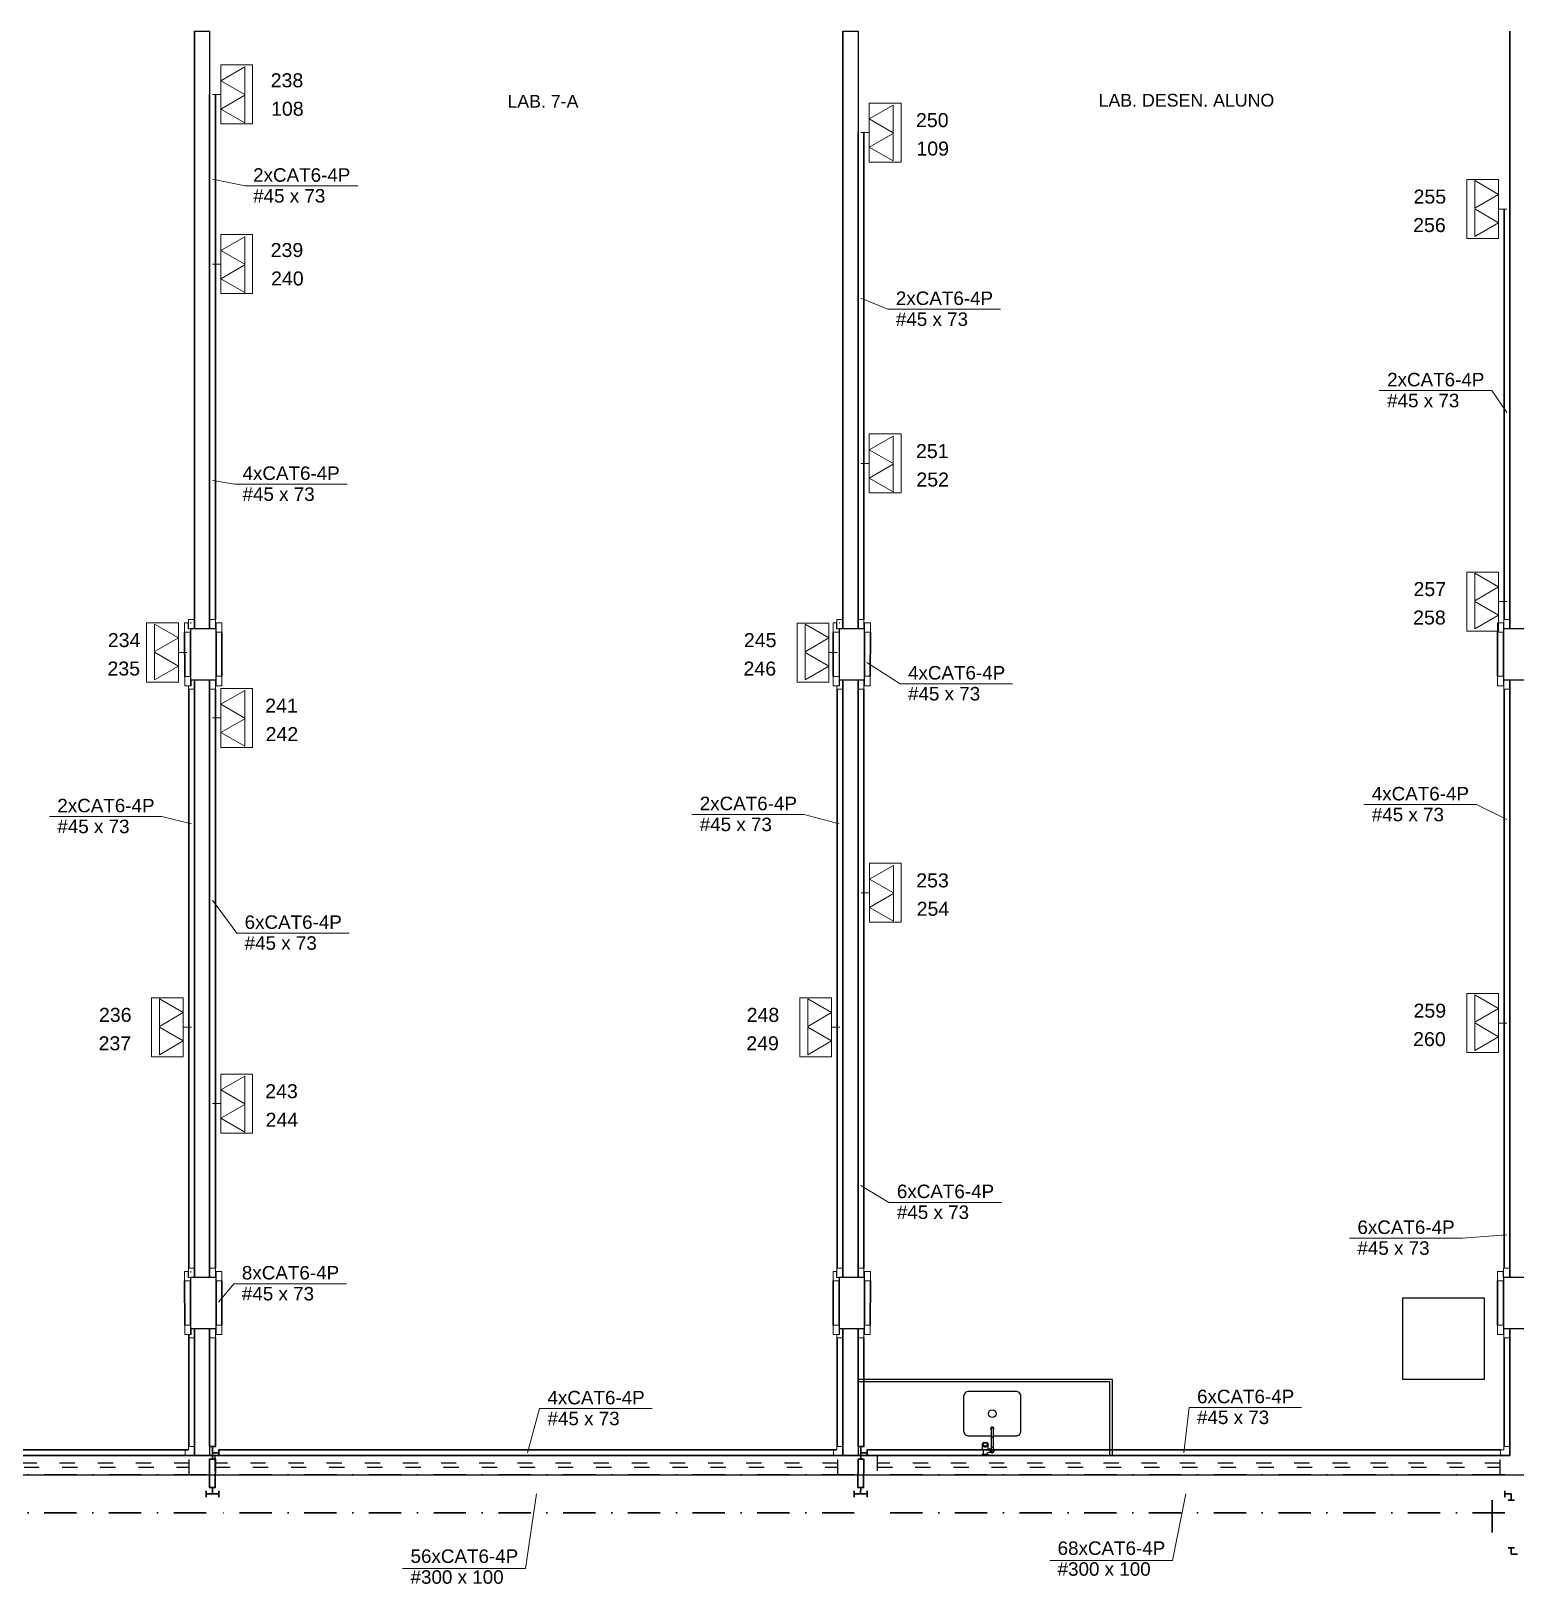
# Model space of a CAD drawing. Header units: millimetres. Extents: x 329 to 8779, y 382 to 3352.
# Drawn here: x 4126 to 5294, y 1446 to 2667 of the extents above; entities that cross this region are included whole.
import ezdxf

# ---------------------------------------------------------------- set-up
doc = ezdxf.new("R2010")
doc.units = ezdxf.units.MM
doc.linetypes.add('ACAD_ISO03W100', pattern=[30, 12, -18])
doc.linetypes.add('DASHDOT', pattern=[25.4, 12.7, -6.35, 0, -6.35])
doc.layers.add('ARQ', color=8, linetype='Continuous')
doc.layers.add('Estrutura nova', color=8, linetype='Continuous')
for name, color, linetype, lineweight in [('CE-Condutos', 6, 'Continuous', 30), ('CE-Textos fios', 7, 'Continuous', 20), ('CE-Textos pontos', 5, 'Continuous', 20), ('EL-Condutos', 4, 'Continuous', 30), ('M-Condutos', 6, 'Continuous', 30), ('M-Textos fios', 7, 'Continuous', 20), ('P-SIMBOL', 5, 'Continuous', 20)]:
    doc.layers.add(name, color=color, linetype=linetype, lineweight=lineweight)
doc.styles.add('Arial', font='Arial.ttf')

# ---------------------------------------------------------------- blocks, each defined once
blk = doc.blocks.new('PIA COZINHA - PLANTA')
at = {"color": 8}
blk.add_lwpolyline([(5.1, -3.4), (5.2, -3.9), (5.1, -3.4), (5.2, -2.3, -0.043066), (5.2, -2.1), (5.3, -2.2), (5.6, -2.4), (6, -2.4), (8.7, -2.4), (8.9, -2.4), (9.2, -2.3), (9.4, -2.2), (9.6, -2.1), (10, -1.7), (10.3, -1.1, -0.066486), (10.1, -0.1, -0.072728), (10.3, 1.1), (10, 1.7), (9.6, 2.1), (9.4, 2.2), (9.2, 2.3), (8.9, 2.4), (8.7, 2.4), (6, 2.4), (5.6, 2.4), (5.3, 2.2), (5.1, 2), (4.8, 1.7), (4.7, 1.6), (4, 1.6), (1.2, 1.6), (0.7, 2.5, 0.267949), (0.1, 2.8), (0, 2.8), (0, -2.8), (0.1, -2.8, 0.267949), (0.7, -2.5), (1.2, -1.6), (1.8, -1.6), (2.1, -1.7), (2.4, -1.9), (2.7, -2.2), (2.8, -2.5), (2.8, -3.4), (2.7, -4.1), (2.6, -4.7, 0.028355), (2.5, -4.8, 0.035151), (2.4, -5.1, 0.071172), (2.3, -5.5, 0.084322), (2.4, -6, 0.107748), (2.8, -6.6, 0.190903), (3.9, -7.1, 0.013013), (4, -7.1, 0.185749), (5.1, -6.7, 0.064487), (5.3, -6.4), (15.5, -6.4), (15.5, -24, 0.414214), (19.5, -28), (46.5, -28, 0.414214), (50.5, -24), (50.5, 13, 0.414214), (46.5, 17), (19.5, 17, 0.414214), (15.5, 13), (15.5, -4.6), (5.4, -4.6), (5.3, -4.3), (5.2, -3.9)], format="xyb", close=True, dxfattribs=at)
for points in [[(0.1, -2.8), (0.1, 2.8)], [(0.7, -2.5), (0.7, 2.5)], [(1.2, 1.6), (1.2, -1.6)], [(5.2, -2.1), (5.1, -2), (4.8, -1.7), (4.6, -1.3), (4.4, -0.9), (4.3, -0.5), (4.3, 0), (4.3, 0.5), (4.4, 0.9), (4.6, 1.3), (4.7, 1.6)], [(8.7, 2.4), (8.3, 2.4), (8, 2.2), (7.7, 2), (7.5, 1.7), (7.3, 1.3), (7.1, 0.9), (7, 0.5), (7, 0), (7, -0.5), (7.1, -0.9), (7.3, -1.3), (7.5, -1.7), (7.7, -2), (8, -2.2), (8.3, -2.4), (8.7, -2.4)], [(10.2, 1.2), (10.2, 1.1), (10, 1.6), (9.6, 2), (9.4, 2.1), (9.2, 2.2), (9, 2.3), (8.8, 2.3)], [(4.5, -4.6), (4.3, -4.6)], [(5.1, -4.6), (4.5, -4.6)], [(5.1, -4.6), (5.4, -4.6)], [(5.3, -6.4), (5.1, -6.4)], [(10.2, -1.2), (10.2, -1.1), (10, -1.6), (9.6, -2), (9.4, -2.1), (9.2, -2.2), (9, -2.3), (8.8, -2.3)], [(21, -4.6), (15.5, -4.6)]]:
    blk.add_lwpolyline(points, dxfattribs=at)
at = {"color": 8, "ltscale": 0.008839}
for points in [[(8.9, 1.7), (8.8, 1.7)], [(8.9, -1.7), (8.8, -1.7)]]:
    blk.add_lwpolyline(points, dxfattribs=at)
at = {"color": 8}
for points in [[(2.9, -4.6, 0.161256), (2.5, -5.4)], [(2.5, -5.6, 0.161254), (2.9, -6.4)], [(2.6, -4.7, -0.073207), (2.9, -4.3, -0.097022), (3.4, -4, -0.071885), (3.9, -3.9, -0.24573), (5.3, -4.5)], [(4.5, -4.6, 1.037928), (3.5, -6.4, 0.2753), (4.5, -6.4)], [(5.1, -4.6, 0.431253), (3, -4.4)], [(4, -4.6, 1.000001), (4, -6.4, 0.095248), (4.3, -6.4)], [(3, -6.6, 0.161253), (3.9, -6.9)], [(4.3, -4.6, 0.095245), (4, -4.6)], [(4.1, -6.9, 0.161253), (4.9, -6.6)]]:
    blk.add_lwpolyline(points, format="xyb", dxfattribs=at)
at = {"color": 8, "ltscale": 0.026137}
for points in [[(2.5, -5.6), (2.5, -5.4)], [(4.1, -6.9), (3.9, -6.9)]]:
    blk.add_lwpolyline(points, dxfattribs=at)
at = {"color": 8, "ltscale": 0.02613}
blk.add_lwpolyline([(3, -4.4), (2.9, -4.6)], dxfattribs=at)
at = {"color": 8, "ltscale": 0.026143}
for points in [[(3, -6.6), (2.9, -6.4)], [(5, -6.4), (4.9, -6.6)]]:
    blk.add_lwpolyline(points, dxfattribs=at)
at = {"color": 8, "ltscale": 0.005875}
for points in [[(4, -4.6), (4, -4.6), (4.3, -4.6)], [(4, -6.4), (4, -6.4), (4.5, -6.4)]]:
    blk.add_lwpolyline(points, dxfattribs=at)
at = {"color": 8, "ltscale": 0.011358}
blk.add_lwpolyline([(5, -6.4), (5.1, -6.4), (4.5, -6.4)], dxfattribs=at)
at = {"color": 8, "ltscale": 0.420988}
blk.add_lwpolyline([(15.5, -6.4), (21, -6.4)], dxfattribs=at)
at = {"color": 8, "ltscale": 0.020996}
for points in [[(21, -4.3), (21.4, -4.3)], [(21, -6.7), (21.4, -6.7)]]:
    blk.add_lwpolyline(points, dxfattribs=at)
at = {"color": 8}
blk.add_circle((33, -5.5), 3, dxfattribs=at)
for centre, major_axis, ratio, start_param, end_param in [((8.8, 0), (-0.02, 2.36), 0.711391, 1.117604, 1.55781), ((8.8, 0), (0.02, 2.36), 0.711391, 1.583783, 2.023988), ((8.8, 0), (0.01, 2.33), 0.707109, 0.561353, 1.130206), ((8.8, 0), (0, 1.67), 0.707107, 6.283156, 8.924778), ((8.9, 0), (0, 1.67), 0.707107, 6.283156, 8.924778), ((8.8, 0), (-0.02, 2.37), 0.703277, 6.27776, 6.832248), ((8.9, 0), (0, 1.67), 0.707107, 3.141564, 6.283156), ((12.1, 0), (0.04, 2.98), 0.678756, 1.202074, 1.590409), ((12.1, 0), (-0.04, 2.98), 0.678756, 1.551183, 1.939519), ((4, -5.5), (0, -0.874), 0.99998, 3.141593, 6.283185), ((7.3, -5.5), (0, 0.874), 0.673769, 0, 3.141593), ((8.8, 0), (-0.01, 2.33), 0.707109, 2.011386, 2.58024), ((8.8, 0), (0.02, 2.37), 0.703277, 2.59253, 3.147018), ((8.8, 0), (0, 1.67), 0.707107, 2.641593, 3.141564), ((8.9, 0), (0, 1.67), 0.707107, 2.641593, 3.141564), ((15.2, -5.5), (0, 0.874), 0.673769, 6.283185, 9.424778), ((21, -5.5), (0, -1.16), 0.996283, 3.141564, 3.860408), ((21, -5.5), (0, -1.16), 0.996283, 5.56437, 6.283156), ((21, -5.5), (0, -1.16), 0.996283, 2.641593, 3.141564), ((21, -5.5), (0, -1.16), 0.996283, 6.283156, 8.924778), ((21, -5.5), (-0.562, 0.678), 0.980078, 2.439372, 5.620463), ((21.4, -5.5), (0, -1.16), 0.996283, 2.641593, 3.141564), ((21.4, -5.5), (0, -1.16), 0.996283, 6.283156, 8.924778)]:
    blk.add_ellipse(centre, major_axis=major_axis, ratio=ratio, start_param=start_param, end_param=end_param, dxfattribs=at)
blk = doc.blocks.new('A$C3DCF3803')
at = {"layer": 'EL-Condutos', "linetype": 'Continuous'}
for p, q in [((0, 4.6), (-0.4, 4.6)), ((0, 0.1), (-0.4, 0.1)), ((-0.4, -40.1), (0, -40.1)), ((-0.4, -44.6), (0, -44.6))]:
    blk.add_line(p, q, dxfattribs=at)
at = {"layer": 'EL-Condutos', "color": 6, "linetype": 'Continuous'}
for points in [[(0.1, -2.6), (0, -37.3)], [(4.7, -2.6), (4.6, -37.3)]]:
    blk.add_lwpolyline(points, dxfattribs=at)
at = {"layer": 'P-SIMBOL'}
for points in [[(-0.4, 0), (-0.4, 4.7), (-0.4, 7.4), (-5, 7.4), (-5, 0), (0, 0), (0, 4.7)], [(0, -2.6), (4.7, -2.6), (4.7, 4.7), (-0.4, 4.7)], [(0, 0), (0, -2.6)], [(-0.4, -47.3), (-5, -47.3), (-5, -40), (0, -40)], [(0, -44.7), (0, -40), (0, -37.3), (4.6, -37.3), (4.6, -44.7), (-0.4, -44.7), (-0.4, -40)], [(-0.4, -44.7), (-0.4, -47.3)]]:
    blk.add_lwpolyline(points, dxfattribs=at)
blk = doc.blocks.new('A$C64DA74CF')
at = {"layer": 'EL-Condutos', "linetype": 'Continuous'}
for p, q in [((0, 4.6), (-0.4, 4.6)), ((0, 0.1), (-0.4, 0.1)), ((-0.4, -40.1), (0, -40.1)), ((-0.4, -44.6), (0, -44.6))]:
    blk.add_line(p, q, dxfattribs=at)
at = {"layer": 'EL-Condutos', "color": 6, "linetype": 'Continuous'}
for points in [[(0.1, -2.6), (0, -37.3)], [(4.7, -2.6), (4.6, -37.3)]]:
    blk.add_lwpolyline(points, dxfattribs=at)
at = {"layer": 'P-SIMBOL'}
for points in [[(-0.4, 0), (-0.4, 4.7), (-0.4, 7.4), (-5, 7.4), (-5, 0), (0, 0), (0, 4.7)], [(0, -2.6), (4.7, -2.6), (4.7, 4.7), (-0.4, 4.7)], [(0, 0), (0, -2.6)], [(-0.4, -47.3), (-5, -47.3), (-5, -40), (0, -40)], [(0, -44.7), (0, -40), (0, -37.3), (4.6, -37.3), (4.6, -44.7), (-0.4, -44.7), (-0.4, -40)], [(-0.4, -44.7), (-0.4, -47.3)]]:
    blk.add_lwpolyline(points, dxfattribs=at)
blk = doc.blocks.new('A$C482A75B9')
at = {"layer": 'EL-Condutos', "linetype": 'Continuous'}
for p, q in [((0, 4.6), (-0.4, 4.6)), ((0, 0.1), (-0.4, 0.1)), ((-0.4, -40.1), (0, -40.1)), ((-0.4, -44.6), (0, -44.6))]:
    blk.add_line(p, q, dxfattribs=at)
at = {"layer": 'EL-Condutos', "color": 6, "linetype": 'Continuous'}
for points in [[(0.1, -2.6), (0, -37.3)], [(4.7, -2.6), (4.6, -37.3)]]:
    blk.add_lwpolyline(points, dxfattribs=at)
at = {"layer": 'P-SIMBOL'}
for points in [[(-0.4, 0), (-0.4, 4.7), (-0.4, 7.4), (-5, 7.4), (-5, 0), (0, 0), (0, 4.7)], [(0, -2.6), (4.7, -2.6), (4.7, 4.7), (-0.4, 4.7)], [(0, 0), (0, -2.6)], [(-0.4, -47.3), (-5, -47.3), (-5, -40), (0, -40)], [(0, -44.7), (0, -40), (0, -37.3), (4.6, -37.3), (4.6, -44.7), (-0.4, -44.7), (-0.4, -40)], [(-0.4, -44.7), (-0.4, -47.3)]]:
    blk.add_lwpolyline(points, dxfattribs=at)
blk = doc.blocks.new('A$C727B4E28')
at = {"layer": 'EL-Condutos', "linetype": 'Continuous'}
for p, q in [((0, 4.6), (-0.4, 4.6)), ((0, 0.1), (-0.4, 0.1)), ((-0.4, -40.1), (0, -40.1)), ((-0.4, -44.6), (0, -44.6))]:
    blk.add_line(p, q, dxfattribs=at)
at = {"layer": 'EL-Condutos', "color": 6, "linetype": 'Continuous'}
for points in [[(0.1, -2.6), (0, -37.3)], [(4.7, -2.6), (4.6, -37.3)]]:
    blk.add_lwpolyline(points, dxfattribs=at)
at = {"layer": 'P-SIMBOL'}
for points in [[(-0.4, 0), (-0.4, 4.7), (-0.4, 7.4), (-5, 7.4), (-5, 0), (0, 0), (0, 4.7)], [(0, -2.6), (4.7, -2.6), (4.7, 4.7), (-0.4, 4.7)], [(0, 0), (0, -2.6)], [(-0.4, -47.3), (-5, -47.3), (-5, -40), (0, -40)], [(0, -44.7), (0, -40), (0, -37.3), (4.6, -37.3), (4.6, -44.7), (-0.4, -44.7), (-0.4, -40)], [(-0.4, -44.7), (-0.4, -47.3)]]:
    blk.add_lwpolyline(points, dxfattribs=at)
blk = doc.blocks.new('A$C3FD128DB')
at = {"layer": 'EL-Condutos', "linetype": 'Continuous'}
for p, q in [((0, 4.6), (0.4, 4.6)), ((0, 0.1), (0.4, 0.1)), ((0.4, -40.1), (0, -40.1)), ((0.4, -44.6), (0, -44.6))]:
    blk.add_line(p, q, dxfattribs=at)
at = {"layer": 'EL-Condutos', "color": 6, "linetype": 'Continuous'}
blk.add_line((-4.6, -37.3), (-4.7, -2.6), dxfattribs=at)
blk.add_lwpolyline([(0, -2.6), (0, -37.3)], dxfattribs=at)
at = {"layer": 'P-SIMBOL'}
for points in [[(0, -2.6), (-4.7, -2.6), (-4.7, 4.7), (0.4, 4.7)], [(0.4, 0), (0.4, 4.7), (0.4, 7.4), (5, 7.4), (5, 0), (0, 0), (0, 4.7)], [(0, 0), (0, -2.6)], [(0, -44.7), (0, -40), (0, -37.3), (-4.6, -37.3), (-4.6, -44.7), (0.4, -44.7), (0.4, -40)], [(0.4, -47.3), (5, -47.3), (5, -40), (0, -40)], [(0.4, -44.7), (0.4, -47.3)]]:
    blk.add_lwpolyline(points, dxfattribs=at)

msp = doc.modelspace()

# ---------------------------------------------------------------- linework, layer by layer
at = {"layer": 'ARQ', "color": 8}
for p, q in [((5288.747, 1646.94), (5288.747, 1546.94)), ((5288.747, 1546.94), (708.747, 1546.94)), ((693.747, 1531.94), (5303.747, 1531.94))]:
    msp.add_line(p, q, dxfattribs=at)
for points in [[(4254.247, 2666.94), (4266.247, 2666.94), (4266.247, 2196.94), (4254.247, 2196.94)], [(4764.247, 2666.94), (4776.247, 2666.94), (4776.247, 2196.94), (4764.247, 2196.94)]]:
    msp.add_lwpolyline(points, close=True, dxfattribs=at)
for points in [[(4254.247, 2666.94), (4254.247, 2196.94)], [(4266.247, 2666.94), (4266.247, 2196.94)], [(4764.247, 2666.94), (4764.247, 2196.94)], [(4776.247, 2666.94), (4776.247, 2196.94)], [(5288.747, 2196.94), (5288.747, 2666.94)], [(5288.747, 2666.94), (5288.747, 2196.94)], [(4254.247, 1686.94), (4254.247, 2156.94), (4266.247, 2156.94), (4266.247, 1686.94)], [(4254.247, 2156.94), (4254.247, 1686.94)], [(4266.247, 2156.94), (4266.247, 1686.94)], [(4764.247, 1686.94), (4764.247, 2156.94), (4776.247, 2156.94), (4776.247, 1686.94)], [(4764.247, 2156.94), (4764.247, 1686.94)], [(4776.247, 2156.94), (4776.247, 1686.94)], [(5288.747, 1686.94), (5288.747, 2156.94)], [(5288.747, 2156.94), (5288.747, 1686.94)], [(5204.747, 1670.94), (5268.747, 1670.94), (5268.747, 1606.94), (5204.747, 1606.94), (5204.747, 1670.94)], [(1206.247, 1546.94), (1716.247, 1546.94), (2226.247, 1546.94), (2731.788, 1546.94), (2731.788, 1546.94), (3238.344, 1546.94), (3756.247, 1546.94), (3756.247, 1546.94), (4266.247, 1546.94), (4776.247, 1546.94), (5288.747, 1546.94), (5288.747, 1646.94)], [(4266.247, 1646.94), (4266.247, 1546.94), (4254.247, 1546.94), (4254.247, 1646.94)], [(4254.247, 1646.94), (4254.247, 1546.94)], [(4266.247, 1646.94), (4266.247, 1546.94)], [(4776.247, 1646.94), (4776.247, 1546.94), (4764.247, 1546.94), (4764.247, 1646.94)], [(4764.247, 1646.94), (4764.247, 1546.94)], [(4776.247, 1646.94), (4776.247, 1546.94)]]:
    msp.add_lwpolyline(points, dxfattribs=at)
at = {"layer": 'ARQ', "color": 8, "linetype": 'Continuous'}
for points in [[(4251.246, 2156.94), (4271.246, 2156.94), (4271.246, 2196.94), (4251.246, 2196.94), (4251.246, 2156.94)], [(4761.246, 2156.94), (4781.246, 2156.94), (4781.246, 2196.94), (4761.246, 2196.94), (4761.246, 2156.94)], [(5283.746, 2156.94), (5303.746, 2156.94), (5303.746, 2196.94), (5283.746, 2196.94), (5283.746, 2156.94)], [(4251.246, 1646.94), (4271.246, 1646.94), (4271.246, 1686.94), (4251.246, 1686.94), (4251.246, 1646.94)], [(4761.246, 1646.94), (4781.246, 1646.94), (4781.246, 1686.94), (4761.246, 1686.94), (4761.246, 1646.94)], [(5283.746, 1646.94), (5303.746, 1646.94), (5303.746, 1686.94), (5283.746, 1686.94), (5283.746, 1646.94)], [(4976.247, 1546.94), (4976.247, 1606.94), (4776.247, 1606.94), (4776.247, 1546.94)], [(4974.247, 1546.94), (4974.247, 1604.94), (4776.247, 1604.94)]]:
    msp.add_lwpolyline(points, dxfattribs=at)
at = {"layer": 'ARQ', "color": 8, "linetype": 'ACAD_ISO03W100'}
for points in [[(4250.247, 1546.94), (3760.247, 1546.94), (3760.247, 1531.94), (4250.247, 1531.94)], [(3760.247, 1537.94), (4250.247, 1537.94), (4250.247, 1540.94), (3760.247, 1540.94)], [(4760.247, 1546.94), (4270.247, 1546.94), (4270.247, 1531.94), (4760.247, 1531.94)], [(4270.247, 1537.94), (4760.247, 1537.94), (4760.247, 1540.94), (4270.247, 1540.94)], [(5281.247, 1546.94), (4791.247, 1546.94), (4791.247, 1531.94), (5281.247, 1531.94)], [(4791.247, 1537.94), (5281.247, 1537.94), (5281.247, 1540.94), (4791.247, 1540.94)]]:
    msp.add_lwpolyline(points, close=True, dxfattribs=at)
at = {"layer": 'CE-Condutos', "linetype": 'Continuous'}
for p, q in [((4266.247, 2617.14), (4266.247, 2483.72)), ((4270.747, 2617.14), (4270.747, 2483.72)), ((4776.247, 2587.14), (4776.247, 2326.98)), ((4780.747, 2587.14), (4780.747, 2326.98)), ((5284.247, 2206.99), (5284.247, 2526.99)), ((5288.747, 2206.99), (5288.747, 2526.99)), ((4266.247, 2483.72), (4266.247, 2196.94)), ((4270.747, 2483.72), (4270.747, 2204.33)), ((4776.247, 2326.98), (4776.247, 2196.94)), ((4780.747, 2326.98), (4780.747, 2204.33)), ((4764.247, 2196.94), (4764.247, 2203.72)), ((5284.247, 2204.33), (5284.247, 2206.99)), ((5288.747, 2196.94), (5288.747, 2206.99)), ((4249.747, 1883.72), (4249.747, 2149.605)), ((4254.247, 1883.72), (4254.247, 2156.94)), ((4266.247, 2156.94), (4266.247, 2143.72)), ((4270.747, 2149.605), (4270.747, 2143.72)), ((4759.747, 1883.72), (4759.747, 2149.605)), ((4764.247, 1883.72), (4764.247, 2156.94)), ((4776.247, 2156.94), (4776.247, 2014.19)), ((4780.747, 2149.605), (4780.747, 2014.19)), ((5284.247, 1886.99), (5284.247, 2149.605)), ((5288.747, 1886.99), (5288.747, 2156.94)), ((4266.247, 2143.72), (4266.247, 1823.72)), ((4270.747, 2143.72), (4270.747, 1823.72)), ((4776.247, 2014.19), (4776.247, 1686.94)), ((4780.747, 2014.19), (4780.747, 1694.33)), ((4249.747, 1694.33), (4249.747, 1883.72)), ((4254.247, 1686.94), (4254.247, 1883.72)), ((4759.747, 1694.33), (4759.747, 1883.72)), ((4764.247, 1686.94), (4764.247, 1883.72)), ((5284.247, 1694.33), (5284.247, 1886.99)), ((5288.747, 1686.94), (5288.747, 1886.99)), ((4266.247, 1823.72), (4266.247, 1686.94)), ((4270.747, 1823.72), (4270.747, 1694.33)), ((4249.747, 1554.176), (4249.747, 1642.22)), ((4254.247, 1554.21), (4254.247, 1646.94)), ((4266.247, 1646.94), (4266.247, 1554.19)), ((4270.747, 1639.605), (4270.747, 1554.19)), ((4759.747, 1554.176), (4759.747, 1639.605)), ((4764.247, 1554.21), (4764.247, 1646.94)), ((4776.247, 1646.94), (4776.247, 1554.19)), ((4780.747, 1639.605), (4780.747, 1554.19)), ((5284.247, 1554.176), (5284.247, 1639.605)), ((5288.747, 1554.21), (5288.747, 1646.94)), ((3763.497, 1551.44), (4249.012, 1551.44)), ((4265.997, 1554.19), (4270.997, 1554.19)), ((4268.497, 1549.19), (4268.497, 1554.19)), ((4273.497, 1551.69), (4273.497, 1546.69)), ((4273.497, 1551.44), (4759.012, 1551.44)), ((4775.997, 1554.19), (4780.997, 1554.19)), ((4778.497, 1549.19), (4778.497, 1554.19)), ((4783.497, 1551.69), (4783.497, 1546.69)), ((4783.497, 1551.44), (5281.512, 1551.44)), ((3763.497, 1546.94), (4248.977, 1546.94)), ((4270.977, 1544.181), (4265.977, 1544.2)), ((4268.497, 1549.19), (4268.477, 1544.19)), ((4268.497, 1549.19), (4273.497, 1549.19)), ((4273.497, 1546.94), (4758.977, 1546.94)), ((4780.962, 1544.172), (4775.962, 1544.209)), ((4776.212, 1544.207), (4776.047, 1521.926)), ((4778.497, 1549.19), (4778.462, 1544.19)), ((4778.497, 1549.19), (4783.497, 1549.19)), ((4780.712, 1544.174), (4780.547, 1521.892)), ((4783.497, 1546.94), (5281.477, 1546.94)), ((4773.257, 1519.409), (4773.257, 1514.409)), ((4778.257, 1516.909), (4773.257, 1516.909)), ((4775.797, 1521.928), (4780.797, 1521.891)), ((4778.257, 1516.909), (4778.297, 1521.909)), ((4778.257, 1516.909), (4783.257, 1516.909)), ((4783.257, 1519.409), (4783.257, 1514.409)), ((5287.427, 1474.424), (5292.427, 1474.424)), ((5289.927, 1469.424), (5289.927, 1474.424)), ((5289.927, 1469.424), (5294.927, 1469.399))]:
    msp.add_line(p, q, dxfattribs=at)
at = {"layer": 'CE-Condutos', "linetype": 'DASHDOT', "ltscale": 2}
msp.add_line((5274.927, 1511.909), (5274.927, 1474.424), dxfattribs=at)
at = {"layer": 'CE-Textos fios'}
for p, q in [((4268.497, 2550.43), (4294.207, 2545.175)), ((4294.207, 2545.175), (4382.732, 2545.175)), ((4294.207, 2545.175), (4382.732, 2545.175)), ((4778.497, 2457.06), (4799.717, 2448.24)), ((4799.717, 2448.24), (4888.247, 2448.24)), ((4799.717, 2448.24), (4888.247, 2448.24)), ((5274.632, 2384.285), (5186.102, 2384.285)), ((5274.632, 2384.285), (5186.102, 2384.285)), ((5286.497, 2366.99), (5274.632, 2384.285)), ((4268.497, 2313.72), (4285.827, 2310.68)), ((4285.827, 2310.68), (4374.352, 2310.68)), ((4285.827, 2310.68), (4374.352, 2310.68)), ((4783.126, 2170.585), (4809.267, 2153.785)), ((4809.267, 2153.785), (4897.797, 2153.785)), ((4809.267, 2153.785), (4897.797, 2153.785)), ((4733.943, 2051.045), (4645.413, 2051.045)), ((4733.943, 2051.045), (4645.413, 2051.045)), ((4761.431, 2043.72), (4733.943, 2051.045)), ((5262.537, 2058.77), (5174.007, 2058.77)), ((5262.537, 2058.77), (5174.007, 2058.77)), ((5286.497, 2046.99), (5262.537, 2058.77)), ((4228.702, 2049.405), (4140.172, 2049.405)), ((4228.702, 2049.405), (4140.172, 2049.405)), ((4251.997, 2043.72), (4228.702, 2049.405)), ((4268.497, 1983.72), (4287.517, 1957.765)), ((4287.517, 1957.765), (4376.047, 1957.765)), ((4287.517, 1957.765), (4376.047, 1957.765)), ((4778.497, 1759.44), (4800.477, 1746.099)), ((4800.477, 1746.099), (4889.007, 1746.099)), ((4800.477, 1746.099), (4889.007, 1746.099)), ((5251.227, 1717.921), (5162.697, 1717.921)), ((5251.227, 1717.921), (5162.697, 1717.921)), ((5286.497, 1720.592), (5251.227, 1717.921)), ((4273.138, 1667.593), (4285.347, 1682.087)), ((4285.347, 1682.087), (4373.872, 1682.087)), ((4285.347, 1682.087), (4373.872, 1682.087)), ((4516.247, 1549.19), (4525.717, 1583.954)), ((4525.717, 1583.954), (4614.242, 1583.954)), ((4525.717, 1583.954), (4614.242, 1583.954)), ((5032.497, 1549.19), (5036.567, 1584.881)), ((5036.567, 1584.881), (5125.097, 1584.881)), ((5036.567, 1584.881), (5125.097, 1584.881))]:
    msp.add_line(p, q, dxfattribs=at)
at = {"layer": 'EL-Condutos', "linetype": 'Continuous'}
for p, q in [((4251.246, 2201.575), (4251.601, 2201.575)), ((4761.246, 2201.575), (4761.601, 2201.575)), ((4251.245, 2197.075), (4251.6, 2197.075)), ((4761.245, 2197.075), (4761.6, 2197.075)), ((4251.599, 2156.855), (4251.245, 2156.855)), ((4251.599, 2152.355), (4251.245, 2152.355)), ((4761.599, 2156.855), (4761.245, 2156.855)), ((4761.599, 2152.355), (4761.245, 2152.355)), ((4251.245, 1687.075), (4251.6, 1687.075)), ((4251.246, 1691.575), (4251.601, 1691.575)), ((4251.599, 1646.855), (4251.245, 1646.855)), ((4251.599, 1642.355), (4251.245, 1642.355)), ((4761.599, 1646.855), (4761.245, 1646.855)), ((4761.599, 1642.355), (4761.245, 1642.355)), ((5284.099, 1646.855), (5283.745, 1646.855)), ((5284.099, 1642.355), (5283.745, 1642.355))]:
    msp.add_line(p, q, dxfattribs=at)
at = {"layer": 'EL-Condutos', "color": 6, "linetype": 'Continuous'}
for p, q in [((4246.6, 2159.61), (4246.53, 2194.31)), ((4756.6, 2159.61), (4756.53, 2194.31)), ((4246.6, 1649.61), (4246.53, 1684.31)), ((4756.6, 1649.61), (4756.53, 1684.31)), ((5279.1, 1649.61), (5279.03, 1684.31))]:
    msp.add_line(p, q, dxfattribs=at)
for points in [[(4251.245, 2194.325), (4251.246, 2159.61)], [(4251.245, 1684.325), (4251.246, 1649.61)], [(4761.245, 1684.325), (4761.246, 1649.61)], [(5283.745, 1684.325), (5283.746, 1649.61)]]:
    msp.add_lwpolyline(points, dxfattribs=at)
at = {"layer": 'M-Condutos', "linetype": 'Continuous'}
for p, q in [((4266.227, 1544.199), (4266.147, 1521.918)), ((4270.727, 1544.182), (4270.647, 1521.901)), ((4263.377, 1519.409), (4263.377, 1514.409)), ((4268.377, 1516.909), (4263.377, 1516.909)), ((4265.897, 1521.919), (4270.897, 1521.9)), ((4268.377, 1516.909), (4268.397, 1521.909)), ((4268.377, 1516.909), (4273.377, 1516.909)), ((4273.377, 1519.409), (4273.377, 1514.409)), ((5284.927, 1519.409), (5284.927, 1514.409)), ((5289.927, 1516.909), (5284.927, 1516.909)), ((5289.927, 1516.909), (5289.927, 1511.909)), ((5287.427, 1511.909), (5292.427, 1511.909))]:
    msp.add_line(p, q, dxfattribs=at)
at = {"layer": 'M-Condutos', "linetype": 'DASHDOT', "ltscale": 2}
for p, q in [((4263.377, 1531.909), (3763.382, 1531.909)), ((4773.257, 1531.909), (4273.377, 1531.909)), ((5284.927, 1531.909), (4783.257, 1531.909)), ((4263.377, 1501.909), (3763.382, 1501.909)), ((4773.257, 1501.909), (4273.377, 1501.909)), ((5284.927, 1501.909), (4783.257, 1501.909))]:
    msp.add_line(p, q, dxfattribs=at)
at = {"layer": 'M-Textos fios'}
for p, q in [((4523.317, 1516.909), (4514.722, 1458.239)), ((5034.092, 1516.909), (5023.642, 1464.57)), ((4514.722, 1458.239), (4418.002, 1458.239)), ((4514.722, 1458.239), (4418.002, 1458.239)), ((5023.642, 1464.57), (4926.922, 1464.57)), ((5023.642, 1464.57), (4926.922, 1464.57))]:
    msp.add_line(p, q, dxfattribs=at)
at = {"layer": 'P-SIMBOL', "color": 1}
for p, q in [((4275.047, 2627.84), (4275.047, 2640.34)), ((4287.547, 2640.34), (4275.047, 2640.34)), ((4275.047, 2627.84), (4293.797, 2638.69)), ((4287.547, 2640.34), (4300.047, 2640.34)), ((4293.797, 2638.69), (4293.797, 2616.99)), ((4300.047, 2627.84), (4300.047, 2640.34)), ((4275.047, 2627.84), (4275.047, 2593.94)), ((4293.797, 2616.99), (4275.047, 2627.84)), ((4300.047, 2627.84), (4300.047, 2593.94)), ((4275.047, 2617.14), (4268.497, 2617.14)), ((4275.047, 2605.64), (4293.797, 2616.49)), ((4293.797, 2616.49), (4293.797, 2594.79)), ((4293.797, 2594.79), (4275.047, 2605.64)), ((4785.047, 2597.84), (4785.047, 2610.34)), ((4797.547, 2610.34), (4785.047, 2610.34)), ((4785.047, 2597.84), (4803.797, 2608.69)), ((4797.547, 2610.34), (4810.047, 2610.34)), ((4803.797, 2608.69), (4803.797, 2586.99)), ((4810.047, 2597.84), (4810.047, 2610.34)), ((4287.547, 2593.94), (4275.047, 2593.94)), ((4287.547, 2593.94), (4300.047, 2593.94)), ((4785.047, 2597.84), (4785.047, 2563.94)), ((4803.797, 2586.99), (4785.047, 2597.84)), ((4810.047, 2597.84), (4810.047, 2563.94)), ((4785.047, 2587.14), (4778.497, 2587.14)), ((4785.047, 2575.64), (4803.797, 2586.49)), ((4803.797, 2586.49), (4803.797, 2564.79)), ((4803.797, 2564.79), (4785.047, 2575.64)), ((4797.547, 2563.94), (4785.047, 2563.94)), ((4797.547, 2563.94), (4810.047, 2563.94)), ((5254.947, 2516.29), (5254.947, 2550.19)), ((5267.447, 2550.19), (5254.947, 2550.19)), ((5261.197, 2549.34), (5279.947, 2538.49)), ((5261.197, 2527.64), (5261.197, 2549.34)), ((5267.447, 2550.19), (5279.947, 2550.19)), ((5279.947, 2516.29), (5279.947, 2550.19)), ((5279.947, 2538.49), (5261.197, 2527.64)), ((5254.947, 2516.29), (5254.947, 2503.79)), ((5261.197, 2527.14), (5279.947, 2516.29)), ((5261.197, 2505.44), (5261.197, 2527.14)), ((5279.947, 2516.29), (5261.197, 2505.44)), ((5279.947, 2526.99), (5286.497, 2526.99)), ((5279.947, 2516.29), (5279.947, 2503.79)), ((4275.047, 2494.42), (4275.047, 2506.92)), ((4287.547, 2506.92), (4275.047, 2506.92)), ((4275.047, 2494.42), (4293.797, 2505.27)), ((4287.547, 2506.92), (4300.047, 2506.92)), ((4293.797, 2505.27), (4293.797, 2483.57)), ((4300.047, 2494.42), (4300.047, 2506.92)), ((5267.447, 2503.79), (5254.947, 2503.79)), ((5267.447, 2503.79), (5279.947, 2503.79)), ((4275.047, 2494.42), (4275.047, 2460.52)), ((4293.797, 2483.57), (4275.047, 2494.42)), ((4300.047, 2494.42), (4300.047, 2460.52)), ((4275.047, 2483.72), (4268.497, 2483.72)), ((4275.047, 2472.22), (4293.797, 2483.07)), ((4293.797, 2483.07), (4293.797, 2461.37)), ((4293.797, 2461.37), (4275.047, 2472.22)), ((4287.547, 2460.52), (4275.047, 2460.52)), ((4287.547, 2460.52), (4300.047, 2460.52)), ((4785.047, 2337.68), (4785.047, 2350.18)), ((4797.547, 2350.18), (4785.047, 2350.18)), ((4785.047, 2337.68), (4803.797, 2348.53)), ((4797.547, 2350.18), (4810.047, 2350.18)), ((4803.797, 2348.53), (4803.797, 2326.83)), ((4810.047, 2337.68), (4810.047, 2350.18)), ((4785.047, 2337.68), (4785.047, 2303.78)), ((4803.797, 2326.83), (4785.047, 2337.68)), ((4810.047, 2337.68), (4810.047, 2303.78)), ((4785.047, 2326.98), (4778.497, 2326.98)), ((4785.047, 2315.48), (4803.797, 2326.33)), ((4803.797, 2326.33), (4803.797, 2304.63)), ((4803.797, 2304.63), (4785.047, 2315.48)), ((4797.547, 2303.78), (4785.047, 2303.78)), ((4797.547, 2303.78), (4810.047, 2303.78)), ((5254.947, 2207.747), (5254.947, 2241.647)), ((5267.447, 2241.647), (5254.947, 2241.647)), ((5261.197, 2240.797), (5279.947, 2229.947)), ((5261.197, 2219.097), (5261.197, 2240.797)), ((5267.447, 2241.647), (5279.947, 2241.647)), ((5279.947, 2207.747), (5279.947, 2241.647)), ((5279.947, 2229.947), (5261.197, 2219.097)), ((5261.197, 2218.597), (5279.947, 2207.747)), ((5261.197, 2196.897), (5261.197, 2218.597)), ((5279.947, 2218.447), (5286.497, 2218.447)), ((4216.675, 2167.677), (4216.675, 2201.577)), ((4229.175, 2201.577), (4216.675, 2201.577)), ((4222.925, 2200.727), (4241.675, 2189.877)), ((4222.925, 2179.027), (4222.925, 2200.727)), ((4229.175, 2201.577), (4241.675, 2201.577)), ((4241.675, 2167.677), (4241.675, 2201.577)), ((4728.287, 2167.626), (4728.287, 2201.526)), ((4740.787, 2201.526), (4728.287, 2201.526)), ((4734.537, 2200.676), (4753.287, 2189.826)), ((4734.537, 2178.976), (4734.537, 2200.676)), ((4740.787, 2201.526), (4753.287, 2201.526)), ((4753.287, 2167.626), (4753.287, 2201.526)), ((5254.947, 2207.747), (5254.947, 2195.247)), ((5279.947, 2207.747), (5261.197, 2196.897)), ((5279.947, 2207.747), (5279.947, 2195.247)), ((4241.675, 2189.877), (4222.925, 2179.027)), ((4753.287, 2189.826), (4734.537, 2178.976)), ((5267.447, 2195.247), (5254.947, 2195.247)), ((5267.447, 2195.247), (5279.947, 2195.247)), ((4222.925, 2178.527), (4241.675, 2167.677)), ((4222.925, 2156.827), (4222.925, 2178.527)), ((4241.675, 2178.377), (4248.225, 2178.377)), ((4734.537, 2178.476), (4753.287, 2167.626)), ((4734.537, 2156.776), (4734.537, 2178.476)), ((4753.287, 2178.326), (4759.837, 2178.326)), ((4216.675, 2167.677), (4216.675, 2155.177)), ((4241.675, 2167.677), (4222.925, 2156.827)), ((4241.675, 2167.677), (4241.675, 2155.177)), ((4728.287, 2167.626), (4728.287, 2155.126)), ((4753.287, 2167.626), (4734.537, 2156.776)), ((4753.287, 2167.626), (4753.287, 2155.126)), ((4229.175, 2155.177), (4216.675, 2155.177)), ((4229.175, 2155.177), (4241.675, 2155.177)), ((4275.047, 2137.66), (4275.047, 2150.16)), ((4287.547, 2150.16), (4275.047, 2150.16)), ((4287.547, 2150.16), (4300.047, 2150.16)), ((4300.047, 2137.66), (4300.047, 2150.16)), ((4740.787, 2155.126), (4728.287, 2155.126)), ((4740.787, 2155.126), (4753.287, 2155.126)), ((4275.047, 2137.66), (4293.797, 2148.51)), ((4275.047, 2137.66), (4275.047, 2103.76)), ((4293.797, 2126.81), (4275.047, 2137.66)), ((4293.797, 2148.51), (4293.797, 2126.81)), ((4300.047, 2137.66), (4300.047, 2103.76)), ((4275.047, 2126.96), (4268.497, 2126.96)), ((4275.047, 2115.46), (4293.797, 2126.31)), ((4293.797, 2126.31), (4293.797, 2104.61)), ((4293.797, 2104.61), (4275.047, 2115.46)), ((4287.547, 2103.76), (4275.047, 2103.76)), ((4287.547, 2103.76), (4300.047, 2103.76)), ((4785.242, 2000.18), (4785.242, 2012.68)), ((4797.742, 2012.68), (4785.242, 2012.68)), ((4785.242, 2000.18), (4803.992, 2011.03)), ((4797.742, 2012.68), (4810.242, 2012.68)), ((4803.992, 2011.03), (4803.992, 1989.33)), ((4810.242, 2000.18), (4810.242, 2012.68)), ((4785.242, 2000.18), (4785.242, 1966.28)), ((4803.992, 1989.33), (4785.242, 2000.18)), ((4810.242, 2000.18), (4810.242, 1966.28)), ((4785.242, 1989.48), (4778.692, 1989.48)), ((4785.242, 1977.98), (4803.992, 1988.83)), ((4803.992, 1967.13), (4785.242, 1977.98)), ((4803.992, 1988.83), (4803.992, 1967.13)), ((4797.742, 1966.28), (4785.242, 1966.28)), ((4797.742, 1966.28), (4810.242, 1966.28)), ((4220.447, 1873.02), (4220.447, 1906.92)), ((4232.947, 1906.92), (4220.447, 1906.92)), ((4226.697, 1906.07), (4245.447, 1895.22)), ((4226.697, 1884.37), (4226.697, 1906.07)), ((4232.947, 1906.92), (4245.447, 1906.92)), ((4245.447, 1873.02), (4245.447, 1906.92)), ((4730.447, 1873.02), (4730.447, 1906.92)), ((4742.947, 1906.92), (4730.447, 1906.92)), ((4736.697, 1906.07), (4755.447, 1895.22)), ((4736.697, 1884.37), (4736.697, 1906.07)), ((4742.947, 1906.92), (4755.447, 1906.92)), ((4755.447, 1873.02), (4755.447, 1906.92)), ((5254.947, 1876.29), (5254.947, 1910.19)), ((5267.447, 1910.19), (5254.947, 1910.19)), ((5261.197, 1909.34), (5279.947, 1898.49)), ((5261.197, 1887.64), (5261.197, 1909.34)), ((5267.447, 1910.19), (5279.947, 1910.19)), ((5279.947, 1876.29), (5279.947, 1910.19)), ((4245.447, 1895.22), (4226.697, 1884.37)), ((4755.447, 1895.22), (4736.697, 1884.37)), ((5279.947, 1898.49), (5261.197, 1887.64)), ((4226.697, 1883.87), (4245.447, 1873.02)), ((4226.697, 1862.17), (4226.697, 1883.87)), ((4245.447, 1883.72), (4251.997, 1883.72)), ((4736.697, 1883.87), (4755.447, 1873.02)), ((4736.697, 1862.17), (4736.697, 1883.87)), ((4755.447, 1883.72), (4761.997, 1883.72)), ((5261.197, 1887.14), (5279.947, 1876.29)), ((5261.197, 1865.44), (5261.197, 1887.14)), ((5279.947, 1886.99), (5286.497, 1886.99)), ((4220.447, 1873.02), (4220.447, 1860.52)), ((4245.447, 1873.02), (4226.697, 1862.17)), ((4245.447, 1873.02), (4245.447, 1860.52)), ((4730.447, 1873.02), (4730.447, 1860.52)), ((4755.447, 1873.02), (4736.697, 1862.17)), ((4755.447, 1873.02), (4755.447, 1860.52)), ((5254.947, 1876.29), (5254.947, 1863.79)), ((5279.947, 1876.29), (5261.197, 1865.44)), ((5279.947, 1876.29), (5279.947, 1863.79)), ((4232.947, 1860.52), (4220.447, 1860.52)), ((4232.947, 1860.52), (4245.447, 1860.52)), ((4742.947, 1860.52), (4730.447, 1860.52)), ((4742.947, 1860.52), (4755.447, 1860.52)), ((5267.447, 1863.79), (5254.947, 1863.79)), ((5267.447, 1863.79), (5279.947, 1863.79)), ((4275.047, 1834.42), (4275.047, 1846.92)), ((4287.547, 1846.92), (4275.047, 1846.92)), ((4275.047, 1834.42), (4293.797, 1845.27)), ((4287.547, 1846.92), (4300.047, 1846.92)), ((4293.797, 1845.27), (4293.797, 1823.57)), ((4300.047, 1834.42), (4300.047, 1846.92)), ((4275.047, 1834.42), (4275.047, 1800.52)), ((4293.797, 1823.57), (4275.047, 1834.42)), ((4300.047, 1834.42), (4300.047, 1800.52)), ((4275.047, 1823.72), (4268.497, 1823.72)), ((4275.047, 1812.22), (4293.797, 1823.07)), ((4293.797, 1823.07), (4293.797, 1801.37)), ((4293.797, 1801.37), (4275.047, 1812.22)), ((4287.547, 1800.52), (4275.047, 1800.52)), ((4287.547, 1800.52), (4300.047, 1800.52))]:
    msp.add_line(p, q, dxfattribs=at)
at = {"layer": 'P-SIMBOL'}
for p, q in [((4247.012, 1551.488), (4246.977, 1546.857)), ((4249.627, 1551.488), (4247.012, 1551.488)), ((4249.627, 1554.175), (4254.332, 1554.211)), ((4249.627, 1551.488), (4249.627, 1554.175)), ((4254.367, 1546.892), (4254.332, 1554.211)), ((4757.012, 1551.488), (4756.977, 1546.857)), ((4759.627, 1551.488), (4757.012, 1551.488)), ((4759.627, 1554.175), (4764.332, 1554.211)), ((4759.627, 1551.488), (4759.627, 1554.175)), ((4764.367, 1546.892), (4764.332, 1554.211)), ((5281.512, 1551.488), (5281.477, 1546.857)), ((5284.127, 1551.488), (5281.512, 1551.488)), ((5284.127, 1554.175), (5288.832, 1554.211)), ((5284.127, 1551.488), (5284.127, 1554.175)), ((5288.867, 1546.892), (5288.832, 1554.211)), ((4254.367, 1546.892), (4246.977, 1546.857)), ((4764.367, 1546.892), (4756.977, 1546.857)), ((5288.867, 1546.892), (5281.477, 1546.857))]:
    msp.add_line(p, q, dxfattribs=at)
for points in [[(4251.245, 2194.325), (4246.53, 2194.325), (4246.53, 2201.66), (4249.6, 2201.66)], [(4249.6, 2196.94), (4249.6, 2201.66), (4249.6, 2204.33), (4254.246, 2204.33), (4254.246, 2196.94), (4249.246, 2196.94), (4249.246, 2201.66)], [(4761.245, 2194.325), (4756.53, 2194.325), (4756.53, 2201.66), (4759.6, 2201.66)], [(4759.6, 2196.94), (4759.6, 2201.66), (4759.6, 2204.33), (4764.246, 2204.33), (4764.246, 2196.94), (4759.246, 2196.94), (4759.246, 2201.66)], [(4251.246, 2196.94), (4251.245, 2194.325)], [(4761.246, 2196.94), (4761.245, 2194.325)], [(4251.246, 2152.22), (4251.246, 2156.94), (4251.246, 2159.61), (4246.6, 2159.61), (4246.6, 2152.22), (4251.599, 2152.22), (4251.599, 2156.94)], [(4249.599, 2152.22), (4249.6, 2149.605)], [(4249.6, 2149.605), (4254.246, 2149.605), (4254.246, 2156.94), (4251.246, 2156.94)], [(4761.246, 2152.22), (4761.246, 2156.94), (4761.246, 2159.61), (4756.6, 2159.61), (4756.6, 2152.22), (4761.599, 2152.22), (4761.599, 2156.94)], [(4759.599, 2152.22), (4759.6, 2149.605)], [(4759.6, 2149.605), (4764.246, 2149.605), (4764.246, 2156.94), (4761.246, 2156.94)], [(4251.245, 1684.325), (4246.53, 1684.325), (4246.53, 1691.66), (4249.6, 1691.66)], [(4249.6, 1686.94), (4249.6, 1691.66), (4249.6, 1694.33), (4254.246, 1694.33), (4254.246, 1686.94), (4249.246, 1686.94), (4249.246, 1691.66)], [(4251.246, 1686.94), (4251.245, 1684.325)], [(4761.245, 1684.325), (4756.53, 1684.325), (4756.53, 1691.66), (4759.6, 1691.66)], [(4759.6, 1686.94), (4759.6, 1691.66), (4759.6, 1694.33), (4764.246, 1694.33), (4764.246, 1686.94), (4759.246, 1686.94), (4759.246, 1691.66)], [(4761.246, 1686.94), (4761.245, 1684.325)], [(5283.745, 1684.325), (5279.03, 1684.325), (5279.03, 1691.66), (5283.931, 1691.66)], [(5283.931, 1686.94), (5283.931, 1691.66), (5283.931, 1694.33), (5288.578, 1694.33), (5288.578, 1686.94), (5283.578, 1686.94), (5283.578, 1691.66)], [(5283.746, 1686.94), (5283.745, 1684.325)], [(4251.246, 1642.22), (4251.246, 1646.94), (4251.246, 1649.61), (4246.6, 1649.61), (4246.6, 1642.22), (4251.599, 1642.22), (4251.599, 1646.94)], [(4761.246, 1642.22), (4761.246, 1646.94), (4761.246, 1649.61), (4756.6, 1649.61), (4756.6, 1642.22), (4761.599, 1642.22), (4761.599, 1646.94)], [(5283.746, 1642.22), (5283.746, 1646.94), (5283.746, 1649.61), (5279.1, 1649.61), (5279.1, 1642.22), (5284.099, 1642.22), (5284.099, 1646.94)], [(4249.599, 1642.22), (4249.6, 1639.605)], [(4249.6, 1639.605), (4254.246, 1639.605), (4254.246, 1646.94), (4251.246, 1646.94)], [(4759.599, 1642.22), (4759.6, 1639.605)], [(4759.6, 1639.605), (4764.246, 1639.605), (4764.246, 1646.94), (4761.246, 1646.94)], [(5284.108, 1642.22), (5284.109, 1639.605)], [(5284.109, 1639.605), (5288.755, 1639.605), (5288.755, 1646.94), (5285.755, 1646.94)]]:
    msp.add_lwpolyline(points, dxfattribs=at)

# ---------------------------------------------------------------- block references
at = {"layer": 'ARQ', "color": 8, "linetype": 'Continuous', "rotation": 90}
msp.add_blockref('PIA COZINHA - PLANTA', (4876.247, 1546.94), dxfattribs=at)
at = {"layer": 'Estrutura nova', "color": 6}
for name, p in [('A$C3DCF3803', (4271.246, 2196.94)), ('A$C64DA74CF', (4781.246, 2196.94)), ('A$C3FD128DB', (5283.746, 2196.94)), ('A$C727B4E28', (4271.246, 1686.94)), ('A$C482A75B9', (4781.246, 1686.94))]:
    msp.add_blockref(name, p, dxfattribs=at)

# ---------------------------------------------------------------- texts
at = {"layer": 'ARQ', "color": 8, "char_height": 10, "attachment_point": 2, "style": 'Arial'}
for s, insert, width in [('LAB. 7-A ', (4528.36, 2616.763), 118.80628), ('LAB. DESEN. ALUNO ', (5034.461, 2617.557), 138.19236)]:
    msp.add_mtext(s, dxfattribs=dict(at, insert=insert, width=width))
at = {"layer": 'CE-Textos fios', "char_height": 10.59, "attachment_point": 7, "line_spacing_factor": 0.798, "style": 'Arial'}
for s, insert, width in [('2xCAT6-4P', (4300.447, 2548.335), 114.372), ('#45 x 73', (4300.447, 2531.935), 101.664), ('2xCAT6-4P', (4805.947, 2451.435), 114.372), ('#45 x 73', (4805.947, 2434.985), 101.664), ('2xCAT6-4P', (5192.347, 2387.485), 114.372), ('#45 x 73', (5192.347, 2371.035), 101.664), ('4xCAT6-4P', (4292.097, 2313.885), 114.372), ('#45 x 73', (4292.097, 2297.435), 101.664), ('4xCAT6-4P', (4815.497, 2156.985), 114.372), ('#45 x 73', (4815.497, 2140.535), 101.664), ('2xCAT6-4P', (4146.447, 2052.585), 114.372), ('2xCAT6-4P', (4651.683, 2054.235), 114.372), ('4xCAT6-4P', (5180.247, 2061.935), 114.372), ('#45 x 73', (5180.247, 2045.535), 101.664), ('#45 x 73', (4146.447, 2036.185), 101.664), ('#45 x 73', (4651.683, 2037.785), 101.664), ('6xCAT6-4P', (4293.747, 1960.935), 114.372), ('#45 x 73', (4293.747, 1944.535), 101.664), ('6xCAT6-4P', (4806.747, 1749.285), 114.372), ('#45 x 73', (4806.747, 1732.885), 101.664), ('6xCAT6-4P', (5168.947, 1721.085), 114.372), ('#45 x 73', (5168.947, 1704.685), 101.664), ('8xCAT6-4P', (4291.597, 1685.285), 114.372), ('#45 x 73', (4291.597, 1668.835), 101.664), ('4xCAT6-4P', (4531.947, 1587.135), 114.372), ('6xCAT6-4P', (5042.797, 1588.035), 114.372), ('#45 x 73', (4531.947, 1570.735), 101.664), ('#45 x 73', (5042.797, 1571.635), 101.664)]:
    msp.add_mtext(s, dxfattribs=dict(at, insert=insert, width=width))
at = {"layer": 'CE-Textos pontos', "char_height": 11, "width": 63.54, "attachment_point": 8, "line_spacing_factor": 0.798, "style": 'Arial'}
for s, insert in [('238', (4327.047, 2622.565)), ('108', (4327.347, 2600.215)), ('250', (4834.597, 2591.265)), ('109', (4834.897, 2568.915)), ('255', (5225.897, 2531.115)), ('256', (5225.597, 2508.765)), ('239', (4327.047, 2489.115)), ('240', (4327.347, 2466.765)), ('251', (4834.597, 2331.065)), ('252', (4834.897, 2308.715)), ('257', (5225.897, 2222.572)), ('258', (5225.597, 2200.222)), ('234', (4199, 2182.472)), ('245', (4699.237, 2182.421)), ('235', (4198.7, 2160.122)), ('246', (4698.937, 2160.071)), ('241', (4322.747, 2131.055)), ('242', (4323.047, 2108.705)), ('253', (4834.792, 1993.565)), ('254', (4835.092, 1971.215)), ('236', (4191.997, 1887.815)), ('248', (4701.397, 1887.815)), ('259', (5225.897, 1891.115)), ('237', (4191.697, 1865.465)), ('249', (4701.097, 1865.465)), ('260', (5225.597, 1868.765)), ('243', (4322.747, 1827.815)), ('244', (4323.047, 1805.465))]:
    msp.add_mtext(s, dxfattribs=dict(at, insert=insert))
at = {"layer": 'M-Textos fios', "char_height": 10.59, "width": 127.08, "attachment_point": 7, "line_spacing_factor": 0.798, "style": 'Arial'}
for s, insert in [('68xCAT6-4P', (4933.147, 1468.785)), ('56xCAT6-4P', (4424.247, 1462.485)), ('#300 x 100', (4424.247, 1446.085)), ('#300 x 100', (4933.147, 1452.385))]:
    msp.add_mtext(s, dxfattribs=dict(at, insert=insert))

doc.saveas('drawing.dxf')
